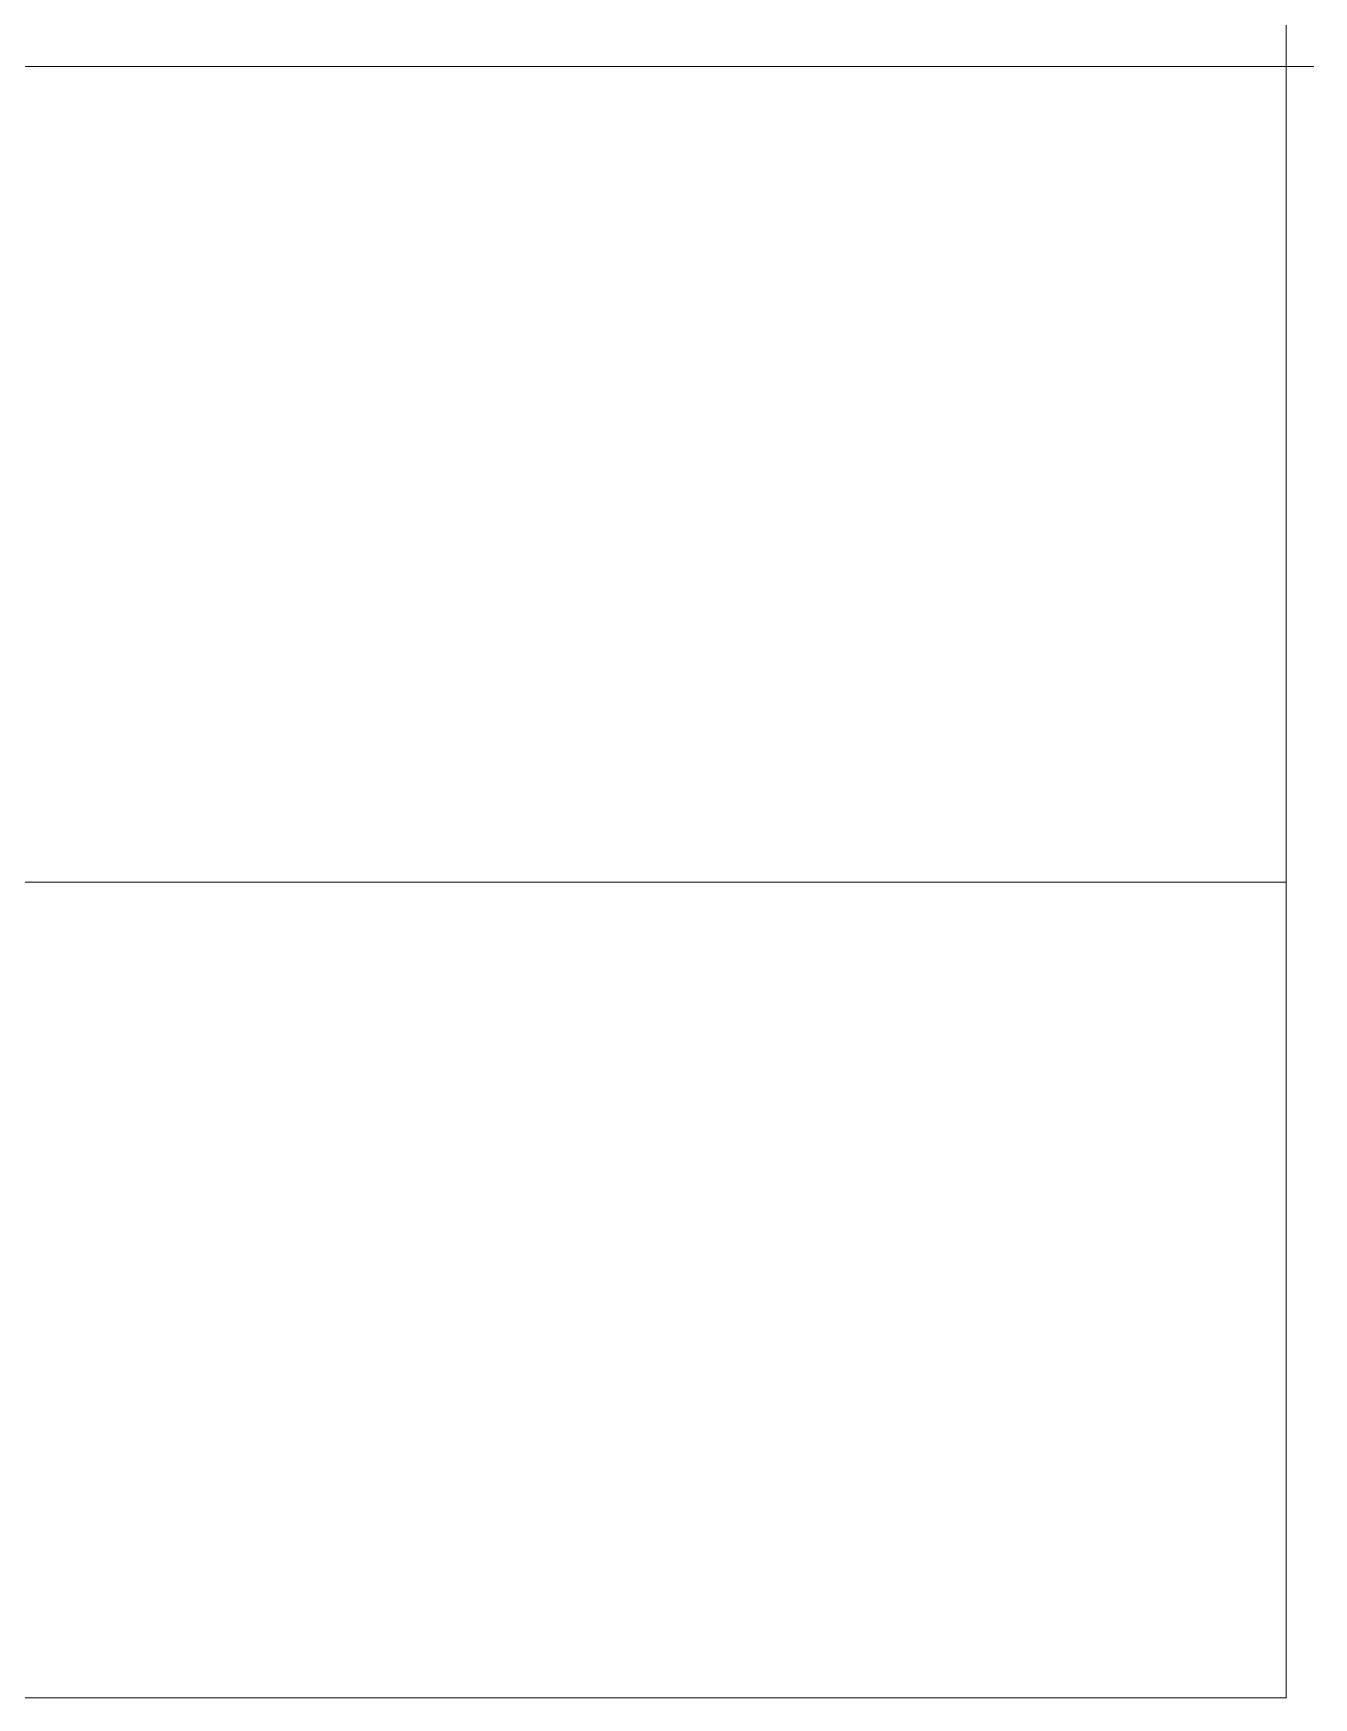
# Model space of a CAD drawing. Header units: millimetres. Extents: x -2542 to 6192, y -257 to 5845.
# Drawn here: x 5808.9 to 6192.2, y -256.6 to 241.6 of the extents above; entities that cross this region are included whole.
import ezdxf

# ---------------------------------------------------------------- set-up
doc = ezdxf.new("R2010")
doc.units = ezdxf.units.MM
doc.header["$MEASUREMENT"] = 0
doc.layers.add('Domyślny', color=7, linetype='Continuous', true_color=0x000000)

msp = doc.modelspace()

# ---------------------------------------------------------------- linework, layer by layer
at = {"layer": 'Domyślny', "color": 18, "lineweight": 15, "true_color": 0x000000}
for p, q in [((6183.9, -256.57), (6183.9, 5845.31)), ((6183.9, 719.77), (6183.9, -256.57)), ((2891.58, 231.65), (6192.16, 231.65)), ((2891.58, -12.52), (6183.9, -12.52)), ((6183.9, -256.57), (-2541.7, -256.57)), ((6183.9, -256.57), (2891.58, -256.57))]:
    msp.add_line(p, q, dxfattribs=at)

doc.saveas('drawing.dxf')
